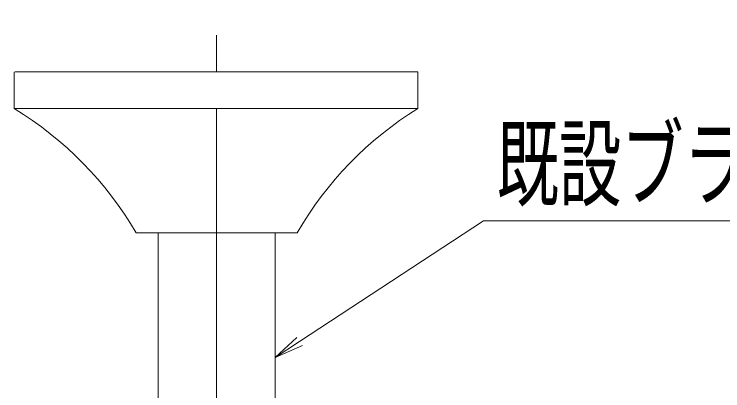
# Model space of a CAD drawing. Units: millimetres, scale not verified. Extents: x -800 to 800, y -554 to 554.
# Drawn here: x -627.2 to -530.4, y -408 to -356.6 of the extents above; entities that cross this region are included whole.
import ezdxf
from ezdxf.enums import TextEntityAlignment as Align

# ---------------------------------------------------------------- set-up
doc = ezdxf.new("R2010")
doc.units = ezdxf.units.MM
doc.header["$LTSCALE"] = 5
doc.linetypes.add('LONG_CHAIN', pattern=[21, 18, -1, 1, -1])
doc.linetypes.add('LONG_DOUBLE_CHAIN', pattern=[21.8, 18, -1, 0.6, -0.6, 0.6, -1])
for name, color, linetype, lineweight in [('0-1_4手摺芯', 5, 'LONG_CHAIN', 9), ('0-6_3ブラケット', 4, 'LONG_DOUBLE_CHAIN', 9), ('1-8_6文字', 2, 'Continuous', 9)]:
    doc.layers.add(name, color=color, linetype=linetype, lineweight=lineweight)
doc.styles.add('ＭＳ ゴシック', font='')
doc.styles.get('ＭＳ ゴシック').set_extended_font_data('MS Gothic')

# ---------------------------------------------------------------- blocks, each defined once
blk = doc.blocks.new('MLeader13')
at = {"layer": '1-8_6文字', "color": 1}
blk.add_line((-561.64, -384.823), (-505.653, -384.823), dxfattribs=at)
at = {"layer": '1-8_6文字'}
blk.add_line((-587.825, -401.861), (-591.535, -403.498), dxfattribs=at)
at = {"layer": '1-8_6文字', "color": 1}
blk.add_lwpolyline([(-588.191, -401.304), (-563.08, -384.823), (-561.64, -384.823)], dxfattribs=at)
at = {"layer": '1-8_6文字'}
blk.add_lwpolyline([(-588.556, -400.746), (-591.535, -403.498), (-588.191, -401.304)], dxfattribs=at)
at = {"layer": '1-8_6文字', "style": 'ＭＳ ゴシック', "width": 0.65}
blk.add_text('既設ブラケット', height=9.604, dxfattribs=at).set_placement((-561.28, -384.673), align=Align.BOTTOM_LEFT)

msp = doc.modelspace()

# ---------------------------------------------------------------- linework, layer by layer
at = {"layer": '0-1_4手摺芯'}
msp.add_line((-599.535, -459.473), (-599.535, -356.596), dxfattribs=at)
at = {"layer": '0-6_3ブラケット'}
for p, q in [((-610.535, -386.473), (-588.535, -386.473)), ((-607.535, -411.023), (-607.535, -386.473)), ((-591.535, -411.023), (-591.535, -386.473))]:
    msp.add_line(p, q, dxfattribs=at)
for points in [[(-627.192, -364.473), (-627.192, -369.473), (-572.035, -369.473)], [(-627.035, -364.473), (-572.035, -364.473), (-572.035, -369.473)]]:
    msp.add_lwpolyline(points, dxfattribs=at)
for centre, radius, start, end in [((-652.432, -410.865), 48.481, 30.20746, 58.62571), ((-546.875, -410.4), 48.042, 121.58079, 150.1294)]:
    msp.add_arc(centre, radius, start, end, dxfattribs=at)

# ---------------------------------------------------------------- block references
at = {"layer": '1-8_6文字'}
msp.add_blockref('MLeader13', (0, 0), dxfattribs=at)

doc.saveas('drawing.dxf')
